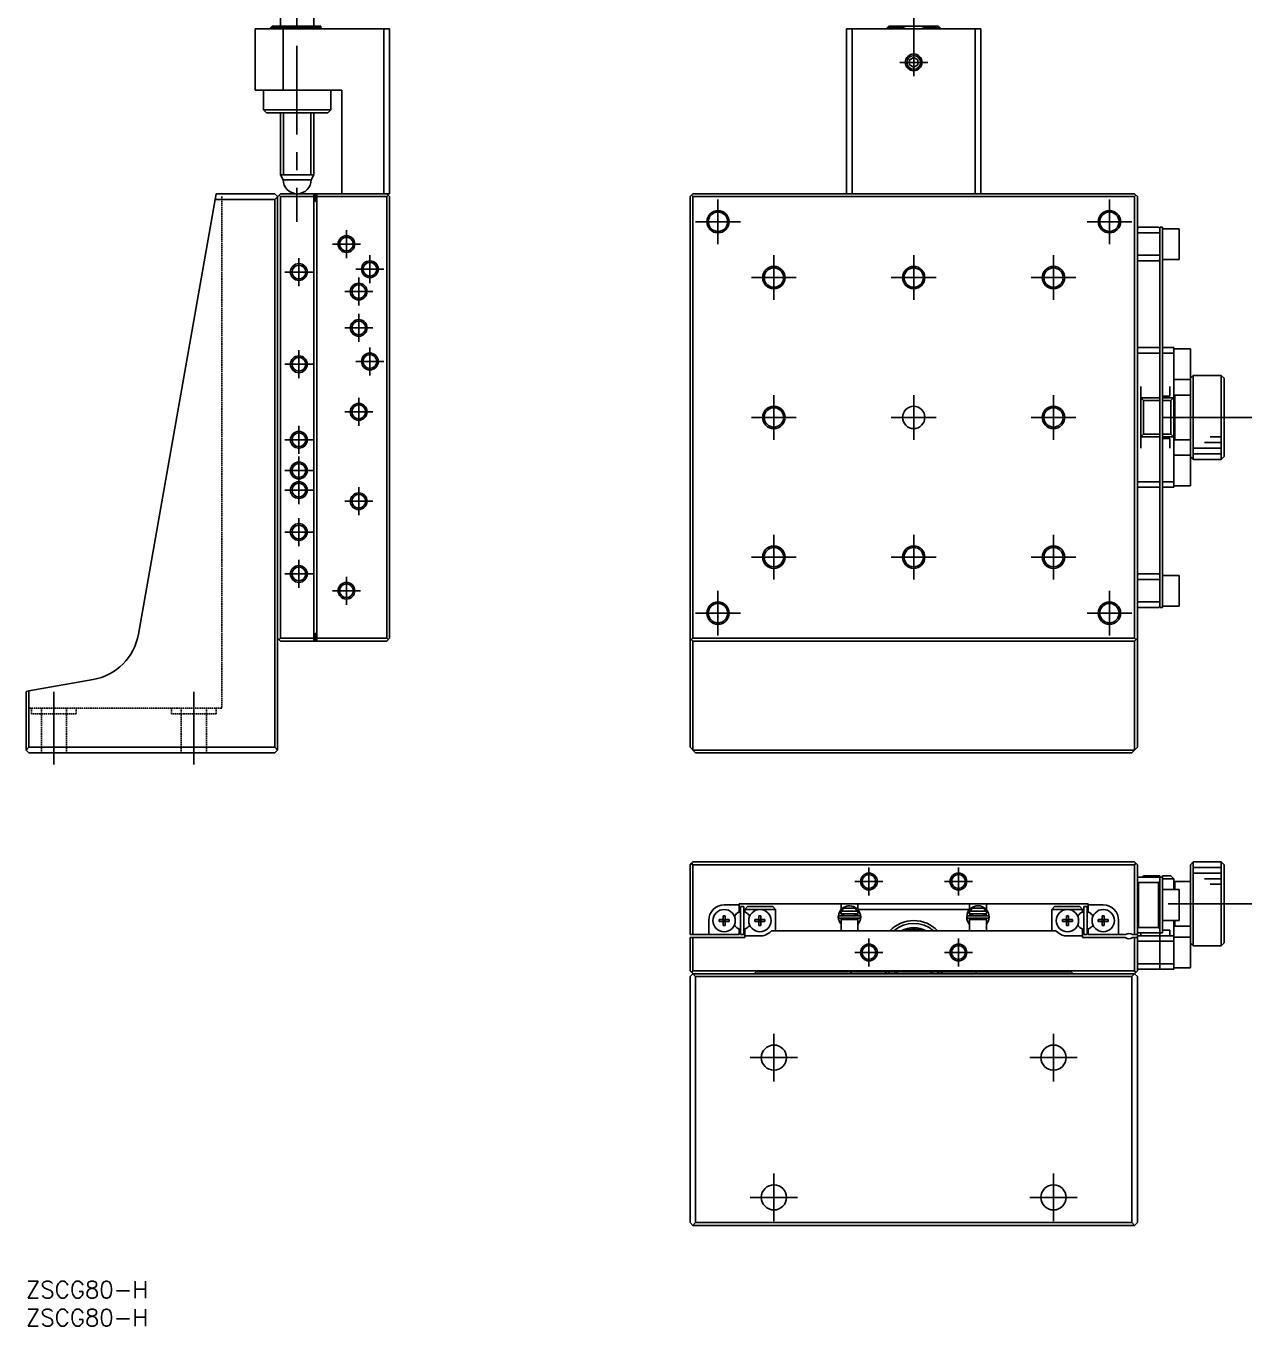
# Model space of a CAD drawing. Extents: x 0 to 480, y -8 to 376.
# Drawn here: x 0 to 219.2, y -8 to 224.5 of the extents above; entities that cross this region are included whole.
import ezdxf

# ---------------------------------------------------------------- set-up
doc = ezdxf.new("R2010")
doc.units = 0
doc.header["$LTSCALE"] = 0.5
doc.linetypes.add('CENTER', pattern=[50.8, 31.75, -6.35, 6.35, -6.35])
doc.linetypes.add('DASHED', pattern=[0.75, 0.5, -0.25])
for name, color, linetype in [('MSM_CENTER', 1, 'CENTER'), ('MSM_CONTINUOUS', 7, 'CONTINUOUS'), ('MSM_DASHED', 4, 'DASHED'), ('MSM_NARROW', 5, 'CONTINUOUS'), ('MSM_PART_NUMBER', 7, 'CONTINUOUS')]:
    doc.layers.add(name, color=color, linetype=linetype)
doc.styles.get("Standard").update_dxf_attribs({"font": 'txt.shx', "height": 1, "bigfont": 'bigfont.shx'})

# ---------------------------------------------------------------- blocks, each defined once
blk = doc.blocks.new('*U2')
at = {"layer": 'MSM_PART_NUMBER'}
blk.add_text('ZSCG80-H', height=3, dxfattribs=at).set_placement((0, -3))
blk = doc.blocks.new('*U3')
at = {"layer": 'MSM_PART_NUMBER'}
blk.add_text('ZSCG80-H', height=3, dxfattribs=at).set_placement((0, -8))

msp = doc.modelspace()

# ---------------------------------------------------------------- linework, layer by layer
at = {"layer": 'MSM_CENTER'}
for p, q in [((48.450189, 271.760491), (48.450189, 189.500156)), ((158.75, 215.5), (158.75, 265.882547)), ((156.25, 218), (161.25, 218)), ((123.75, 185.5), (123.75, 193.5)), ((193.75, 185.5), (193.75, 193.5)), ((119.75, 189.5), (127.75, 189.5)), ((189.75, 189.5), (197.75, 189.5)), ((57.3, 183), (57.3, 188)), ((54.8, 185.5), (59.8, 185.5)), ((48.8, 178), (48.8, 183)), ((61.5, 178.5), (61.5, 183.5)), ((133.75, 175.5), (133.75, 183.5)), ((158.75, 175.5), (158.75, 183.5)), ((183.75, 175.5), (183.75, 183.5)), ((46.3, 180.5), (51.3, 180.5)), ((59, 181), (64, 181)), ((59.5, 174.5), (59.5, 179.5)), ((129.75, 179.5), (137.75, 179.5)), ((154.75, 179.5), (162.75, 179.5)), ((179.75, 179.5), (187.75, 179.5)), ((57, 177), (62, 177)), ((59.5, 168), (59.5, 173)), ((57, 170.5), (62, 170.5)), ((48.8, 161.5), (48.8, 166.5)), ((61.5, 162), (61.5, 167)), ((46.3, 164), (51.3, 164)), ((59, 164.5), (64, 164.5)), ((133.75, 150.5), (133.75, 158.5)), ((158.75, 150.5), (158.75, 158.5)), ((183.75, 150.5), (183.75, 158.5)), ((59.5, 153), (59.5, 158)), ((57, 155.5), (62, 155.5)), ((129.75, 154.5), (137.75, 154.5)), ((154.75, 154.5), (162.75, 154.5)), ((179.75, 154.5), (187.75, 154.5)), ((219.25, 154.5), (203.25, 154.5)), ((48.8, 148), (48.8, 153)), ((46.3, 150.5), (51.3, 150.5)), ((48.8, 139), (48.8, 147.5)), ((46.3, 145), (51.3, 145)), ((59.5, 137), (59.5, 142)), ((46.3, 141.5), (51.3, 141.5)), ((57, 139.5), (62, 139.5)), ((48.8, 131.5), (48.8, 136.5)), ((46.3, 134), (51.3, 134)), ((133.75, 125.5), (133.75, 133.5)), ((158.75, 125.5), (158.75, 133.5)), ((183.75, 125.5), (183.75, 133.5)), ((48.8, 124), (48.8, 129)), ((129.75, 129.5), (137.75, 129.5)), ((154.75, 129.5), (162.75, 129.5)), ((179.75, 129.5), (187.75, 129.5)), ((46.3, 126.5), (51.3, 126.5)), ((57.3, 121), (57.3, 126)), ((54.8, 123.5), (59.8, 123.5)), ((123.75, 115.5), (123.75, 123.5)), ((193.75, 115.5), (193.75, 123.5)), ((119.75, 119.5), (127.75, 119.5)), ((189.75, 119.5), (197.75, 119.5)), ((5, 105.411837), (5, 92.411837)), ((30, 105.411837), (30, 92.411837)), ((150.75, 69), (150.75, 74)), ((166.75, 69), (166.75, 74)), ((148.25, 71.5), (153.25, 71.5)), ((164.25, 71.5), (169.25, 71.5)), ((219.25, 67.5), (204.25, 67.5)), ((150.75, 56.3), (150.75, 61.3)), ((166.75, 56.3), (166.75, 61.3)), ((148.25, 58.8), (153.25, 58.8)), ((164.25, 58.8), (169.25, 58.8)), ((133.75, 35.75), (133.75, 44.25)), ((183.75, 35.75), (183.75, 44.25)), ((129.5, 40), (138, 40)), ((179.5, 40), (188, 40)), ((133.75, 10.75), (133.75, 19.25)), ((183.75, 10.75), (183.75, 19.25)), ((129.5, 15), (138, 15)), ((179.5, 15), (188, 15))]:
    msp.add_line(p, q, dxfattribs=at)
at = {"layer": 'MSM_CONTINUOUS'}
for p, q in [((45.5, 224.5), (45.5, 240.5)), ((51.5, 240.5), (51.5, 224.5)), ((41, 224), (41, 213)), ((65, 224), (41, 224)), ((43.75, 224.2), (44.05, 224.5)), ((43.75, 224.2), (52.75, 224.2)), ((43.75, 224), (43.75, 224.2)), ((52.75, 224.5), (44.05, 224.5)), ((46, 213), (46, 224)), ((52.75, 224), (52.75, 224.5)), ((64, 224), (64, 194.5)), ((65, 194.5), (65, 224)), ((146.75, 194.5), (146.75, 224)), ((146.75, 224), (170.75, 224)), ((147.75, 224), (147.75, 194.5)), ((154.3, 224.5), (154, 224.2)), ((156.62868, 224.2), (154, 224.2)), ((154, 224.2), (154, 224)), ((154.3, 224.5), (163.2, 224.5)), ((157.430909, 224.5), (156.62868, 224.2)), ((156.62868, 224.2), (156.62868, 224)), ((160.87132, 224.2), (160.069091, 224.5)), ((163.5, 224.2), (160.87132, 224.2)), ((160.87132, 224), (160.87132, 224.2)), ((163.5, 224.2), (163.2, 224.5)), ((163.5, 224), (163.5, 224.2)), ((169.75, 194.5), (169.75, 224)), ((170.75, 224), (170.75, 194.5)), ((158, 218.433013), (158.75, 218.866025)), ((158.75, 218.866025), (159.5, 218.433013)), ((158, 217.566987), (158, 218.433013)), ((158.75, 217.133975), (158, 217.566987)), ((159.5, 217.566987), (158.75, 217.133975)), ((159.5, 218.433013), (159.5, 217.566987)), ((41, 213), (56.5, 213)), ((42.5, 209.5), (42.5, 213)), ((54.5, 213), (54.5, 209.5)), ((56.5, 194.5), (56.5, 213)), ((54.5, 209.5), (42.5, 209.5)), ((43, 209), (42.5, 209.5)), ((54.5, 209.5), (54, 209)), ((43, 209), (54, 209)), ((45.5, 197.866026), (45.5, 209)), ((51.5, 209), (51.5, 197.866026)), ((51.5, 197.866026), (45.5, 197.866026)), ((46, 197), (45.5, 197.866026)), ((51.5, 197.866026), (51, 197)), ((46, 197), (51, 197)), ((20.110244, 115.727281), (33.823673, 193.5)), ((33.823673, 193.5), (34, 194.5)), ((44.5, 193.5), (33.823673, 193.5)), ((34, 194.5), (44.5, 194.5)), ((45, 194), (44.5, 194.5)), ((44.5, 193.5), (45.5, 194.5)), ((44.5, 95.5), (44.5, 193.5)), ((45, 194), (45, 95)), ((45.25, 194.25), (45.5, 194)), ((45.5, 194.5), (65, 194.5)), ((45.5, 194), (45.5, 115)), ((51.5, 194), (45.5, 194)), ((51.5, 194.5), (51.5, 114.5)), ((51.8, 194.5), (51.8, 193.1)), ((52, 193.1), (51.8, 193.1)), ((52, 114.5), (52, 194.5)), ((64.5, 194), (52, 194)), ((64.5, 194.5), (65, 194)), ((64.75, 194.25), (64.5, 194)), ((64.5, 115), (64.5, 194)), ((65, 194), (65, 115)), ((119.25, 194.5), (118.75, 194)), ((118.75, 95.5), (118.75, 194)), ((119.25, 194), (119, 194.25)), ((119.25, 194.5), (198.25, 194.5)), ((119.25, 194), (119.25, 115)), ((198.25, 194), (119.25, 194)), ((198.75, 194), (198.25, 194.5)), ((198.25, 194), (198.5, 194.25)), ((198.25, 115), (198.25, 194)), ((198.75, 194), (198.75, 95.5)), ((198.75, 188.3), (198.95, 188.5)), ((198.95, 188.5), (202.55, 188.5)), ((202.75, 188.3), (202.55, 188.5)), ((202.75, 188.5), (203.25, 188.5)), ((202.75, 120.5), (202.75, 188.5)), ((203.25, 188.5), (203.25, 120.5)), ((202.75, 187.5), (198.75, 187.5)), ((206.25, 188.25), (203.25, 188.25)), ((206.25, 182.75), (206.25, 188.25)), ((198.75, 183.5), (202.75, 183.5)), ((198.95, 182.5), (198.75, 182.7)), ((202.55, 182.5), (198.95, 182.5)), ((202.55, 182.5), (202.75, 182.7)), ((203.25, 182.75), (206.25, 182.75)), ((198.75, 167), (202.75, 167)), ((202.75, 166), (198.75, 166)), ((203.25, 167), (205.25, 167)), ((205.25, 166), (203.25, 166)), ((205.25, 167), (205.25, 142)), ((208.25, 166.75), (205.25, 166.75)), ((208.25, 142.25), (208.25, 166.75)), ((205.25, 161.25), (208.25, 161.25)), ((208.75, 162), (208.25, 161.5)), ((208.75, 162), (208.75, 147)), ((213.75, 162), (208.75, 162)), ((213.75, 147), (213.75, 162)), ((214.25, 161.5), (213.75, 162)), ((214.25, 161.5), (214.25, 147.5)), ((199.35, 149), (199.35, 160)), ((204.55, 158.267949), (203.25, 158.267949)), ((204.55, 158.267949), (204.55, 160)), ((205.45, 158.5), (205.25, 158.3)), ((205.45, 158.5), (205.45, 150.5)), ((208.25, 158.5), (205.45, 158.5)), ((199.85, 157.5), (199.35, 158)), ((199.35, 158), (202.75, 158)), ((202.75, 157.5), (199.85, 157.5)), ((199.85, 157.5), (199.85, 151.5)), ((203.25, 158), (205.25, 158)), ((204.75, 157.5), (203.25, 157.5)), ((205.25, 158), (204.75, 157.5)), ((204.75, 151.5), (204.75, 157.5)), ((199.85, 151.5), (199.35, 151)), ((199.85, 151.5), (202.75, 151.5)), ((203.25, 151.5), (204.75, 151.5)), ((205.25, 151), (204.75, 151.5)), ((202.75, 151), (199.35, 151)), ((205.25, 151), (203.25, 151)), ((203.25, 150.732051), (204.55, 150.732051)), ((204.55, 149), (204.55, 150.732051)), ((205.25, 150.7), (205.45, 150.5)), ((205.45, 150.5), (208.25, 150.5)), ((208.25, 147.75), (205.25, 147.75)), ((208.25, 147.5), (208.75, 147)), ((208.75, 147), (213.75, 147)), ((213.75, 147), (214.25, 147.5)), ((198.75, 143), (202.75, 143)), ((202.75, 142), (198.75, 142)), ((203.25, 143), (205.25, 143)), ((205.25, 142), (203.25, 142)), ((205.25, 142.25), (208.25, 142.25)), ((198.95, 126.5), (198.75, 126.3)), ((198.95, 126.5), (202.55, 126.5)), ((202.75, 126.3), (202.55, 126.5)), ((206.25, 126.25), (203.25, 126.25)), ((206.25, 120.75), (206.25, 126.25)), ((202.75, 125.5), (198.75, 125.5)), ((198.75, 121.5), (202.75, 121.5)), ((198.95, 120.5), (198.75, 120.7)), ((202.55, 120.5), (198.95, 120.5)), ((202.55, 120.5), (202.75, 120.7)), ((203.25, 120.5), (202.75, 120.5)), ((203.25, 120.75), (206.25, 120.75)), ((45.5, 114.5), (45, 115)), ((45.5, 115), (45.25, 114.75)), ((45.5, 115), (51.5, 115)), ((64.5, 114.5), (45.5, 114.5)), ((52, 115.9), (51.8, 115.9)), ((51.8, 114.5), (51.8, 115.9)), ((52, 115), (64.5, 115)), ((64.5, 115), (64.75, 114.75)), ((65, 115), (64.5, 114.5)), ((118.75, 115), (119.25, 114.5)), ((119, 114.75), (119.25, 115)), ((119.25, 115), (198.25, 115)), ((198.25, 114.5), (119.25, 114.5)), ((119.25, 114.5), (119.25, 95)), ((198.5, 114.75), (198.25, 115)), ((198.25, 114.5), (198.75, 115)), ((198.25, 95), (198.25, 114.5)), ((0.5, 105.588163), (11.998649, 107.615685)), ((0, 105.5), (0.5, 105.588163)), ((0, 95), (0, 105.5)), ((0.5, 105.588163), (0.5, 95.5)), ((0.5, 95.5), (0, 95)), ((0.5, 95.5), (44.5, 95.5)), ((45, 95), (44.5, 95.5)), ((119.75, 94.5), (118.75, 95.5)), ((198.75, 95.5), (197.75, 94.5)), ((0, 95), (0.5, 94.5)), ((44.5, 94.5), (0.5, 94.5)), ((44.5, 94.5), (45, 95)), ((119.25, 95), (198.25, 95)), ((197.75, 94.5), (119.75, 94.5)), ((118.75, 74.5), (119, 74.75)), ((118.75, 62), (118.75, 74.5)), ((119, 74.75), (119.25, 75)), ((119, 74.75), (119.25, 74.5)), ((119.25, 75), (198.25, 75)), ((119.25, 74.5), (119.25, 62)), ((198.25, 74.5), (119.25, 74.5)), ((198.5, 74.75), (198.25, 75)), ((198.25, 74.5), (198.5, 74.75)), ((198.25, 62), (198.25, 74.5)), ((198.5, 74.75), (198.75, 74.5)), ((198.75, 74.5), (198.75, 62)), ((208.75, 75), (208.25, 74.5)), ((208.25, 56.05), (208.25, 74.5)), ((208.75, 75), (208.75, 60)), ((213.75, 75), (208.75, 75)), ((213.75, 60), (213.75, 75)), ((214.25, 74.5), (213.75, 75)), ((214.25, 74.5), (214.25, 60.5)), ((198.75, 72.3), (203.25, 72.3)), ((199.85, 72.5), (199.65, 72.3)), ((199.85, 72.5), (202.75, 72.5)), ((202.75, 55.8), (202.75, 72.5)), ((203.25, 72.5), (204.75, 72.5)), ((203.25, 72.5), (203.25, 62.3)), ((205.25, 72), (204.75, 72.5)), ((198.75, 71.5), (198.95, 71.3)), ((198.95, 71.3), (198.95, 63.3)), ((202.55, 71.3), (198.95, 71.3)), ((202.55, 71.3), (202.75, 71.5)), ((202.55, 63.3), (202.55, 71.3)), ((205.25, 72), (203.25, 72)), ((206.25, 70.05), (203.25, 70.05)), ((205.25, 72), (205.25, 70.05)), ((205.45, 71.5), (205.25, 71.3)), ((205.45, 71.5), (205.45, 70.05)), ((208.25, 71.5), (205.45, 71.5)), ((206.25, 64.55), (206.25, 70.05)), ((127.55, 67.5), (189.95, 67.5)), ((127.55, 66.044412), (127.55, 67.5)), ((145.75, 67.5), (145.75, 66.444331)), ((148.75, 66.488251), (148.75, 67.5)), ((168.75, 67.5), (168.75, 66.496318)), ((171.75, 66.454798), (171.75, 67.5)), ((189.95, 66.044412), (189.95, 67.5)), ((124.67, 65.386361), (125.03, 65.386361)), ((124.67, 64.68), (124.67, 65.386361)), ((127.55, 67.3), (124.85, 67.3)), ((125.03, 65.386361), (125.03, 64.68)), ((127.25625, 65.874815), (127.55, 66.044412)), ((127.75, 62), (127.75, 67)), ((128.35, 67), (127.75, 67)), ((128.35, 62), (128.35, 67)), ((128.350002, 66.15), (128.350002, 62.85)), ((128.55, 66.5), (129.05, 67)), ((134.05, 66.5), (128.55, 66.5)), ((128.55, 66.5), (128.55, 66.044412)), ((128.55, 66.044412), (128.84375, 65.874815)), ((129.05, 67), (133.55, 67)), ((131.07, 65.386361), (131.43, 65.386361)), ((131.07, 64.68), (131.07, 65.386361)), ((131.43, 65.386361), (131.43, 64.68)), ((133.55, 67), (134.05, 66.5)), ((134.05, 62.7), (134.05, 66.5)), ((145.404587, 65.865409), (145.270838, 65.174163)), ((145.369677, 65.676034), (145.36882, 65.640295)), ((145.36882, 65.640295), (145.369748, 65.604558)), ((145.372318, 65.711689), (145.369677, 65.676034)), ((145.369748, 65.604558), (145.37246, 65.56891)), ((145.376738, 65.747172), (145.372318, 65.711689)), ((145.37246, 65.56891), (145.376949, 65.53344)), ((145.382925, 65.782397), (145.376738, 65.747172)), ((145.376949, 65.53344), (145.383205, 65.498233)), ((145.390866, 65.817276), (145.382925, 65.782397)), ((145.383205, 65.498233), (145.391211, 65.463376)), ((145.400541, 65.851725), (145.390866, 65.817276)), ((145.391211, 65.463376), (145.400948, 65.428954)), ((145.411927, 65.885656), (145.400541, 65.851725)), ((145.400948, 65.428954), (145.412394, 65.395051)), ((145.420799, 65.906149), (145.404587, 65.865409)), ((145.424264, 65.917243), (145.411927, 65.885656)), ((145.412394, 65.395051), (145.425521, 65.36175)), ((145.424761, 65.918096), (145.424264, 65.917243)), ((145.430146, 65.920714), (145.424761, 65.918096)), ((145.425521, 65.36175), (145.426299, 65.359919)), ((145.429068, 65.926138), (145.685626, 65.84982)), ((145.44359, 65.959366), (145.429094, 65.926025)), ((145.434842, 65.921198), (145.430146, 65.920714)), ((145.440813, 65.921094), (145.434842, 65.921198)), ((145.448019, 65.920404), (145.440813, 65.921094)), ((145.456414, 65.919132), (145.448019, 65.920404)), ((145.465944, 65.917286), (145.456414, 65.919132)), ((145.476547, 65.914879), (145.465944, 65.917286)), ((145.488155, 65.911926), (145.476547, 65.914879)), ((145.500693, 65.908445), (145.488155, 65.911926)), ((149.044371, 65.370506), (145.494371, 65.370506)), ((145.514079, 65.90446), (145.500693, 65.908445)), ((145.528227, 65.899997), (145.514079, 65.90446)), ((145.543045, 65.895083), (145.528227, 65.899997)), ((145.558438, 65.889752), (145.543045, 65.895083)), ((145.574305, 65.884036), (145.558438, 65.889752)), ((145.590545, 65.877975), (145.574305, 65.884036)), ((145.607052, 65.871605), (145.590545, 65.877975)), ((145.62372, 65.86497), (145.607052, 65.871605)), ((145.64044, 65.858111), (145.62372, 65.86497)), ((145.657104, 65.851074), (145.64044, 65.858111)), ((145.673605, 65.843903), (145.657104, 65.851074)), ((145.689836, 65.836645), (145.673605, 65.843903)), ((145.685626, 65.84982), (145.750008, 65.818646)), ((145.705692, 65.829347), (145.689836, 65.836645)), ((145.721071, 65.822056), (145.705692, 65.829347)), ((145.735872, 65.81482), (145.721071, 65.822056)), ((145.75, 65.807684), (145.735872, 65.81482)), ((148.75, 66.2), (145.75, 66.2)), ((145.75, 66.2), (145.75, 65.7)), ((145.75, 65.7), (148.75, 65.7)), ((145.804317, 66.2), (146.333485, 66.7)), ((145.818851, 65.645132), (145.819413, 65.658754)), ((145.818989, 65.631503), (145.818851, 65.645132)), ((145.819826, 65.617903), (145.818989, 65.631503)), ((145.819413, 65.658754), (145.820673, 65.672332)), ((145.821358, 65.60437), (145.819826, 65.617903)), ((145.820673, 65.672332), (145.822628, 65.685829)), ((145.82358, 65.590938), (145.821358, 65.60437)), ((145.822628, 65.685829), (145.825273, 65.699208)), ((145.826483, 65.577644), (145.82358, 65.590938)), ((145.825273, 65.699208), (145.825453, 65.700004)), ((145.83006, 65.564523), (145.826483, 65.577644)), ((145.834297, 65.551608), (145.83006, 65.564523)), ((145.839183, 65.538932), (145.834297, 65.551608)), ((145.844701, 65.526528), (145.839183, 65.538932)), ((145.850835, 65.514425), (145.844701, 65.526528)), ((145.857568, 65.502655), (145.850835, 65.514425)), ((145.864879, 65.491244), (145.857568, 65.502655)), ((145.858855, 65.5), (146.25, 65.5)), ((145.872749, 65.48022), (145.864879, 65.491244)), ((145.881155, 65.469609), (145.872749, 65.48022)), ((145.890075, 65.459434), (145.881155, 65.469609)), ((145.899484, 65.44972), (145.890075, 65.459434)), ((145.909359, 65.440487), (145.899484, 65.44972)), ((145.919673, 65.431756), (145.909359, 65.440487)), ((145.9304, 65.423546), (145.919673, 65.431756)), ((145.941515, 65.415875), (145.9304, 65.423546)), ((145.952988, 65.408759), (145.941515, 65.415875)), ((145.964794, 65.402213), (145.952988, 65.408759)), ((145.976902, 65.396251), (145.964794, 65.402213)), ((145.989284, 65.390885), (145.976902, 65.396251)), ((146.001911, 65.386126), (145.989284, 65.390885)), ((146.014753, 65.381986), (146.001911, 65.386126)), ((146.027781, 65.378471), (146.014753, 65.381986)), ((146.040963, 65.37559), (146.027781, 65.378471)), ((146.054271, 65.373349), (146.040963, 65.37559)), ((146.067672, 65.371752), (146.054271, 65.373349)), ((146.081137, 65.370804), (146.067672, 65.371752)), ((146.093923, 65.370506), (146.081137, 65.370804)), ((146.25, 65.7), (146.25, 65.370506)), ((146.333485, 66.7), (148.166515, 66.7)), ((148.166515, 66.7), (148.695683, 66.2)), ((148.25, 65.370506), (148.25, 65.7)), ((148.25, 65.5), (148.679668, 65.5)), ((148.448374, 65.37053), (148.444819, 65.370506)), ((148.461866, 65.371034), (148.448374, 65.37053)), ((148.47532, 65.372188), (148.461866, 65.371034)), ((148.488706, 65.373991), (148.47532, 65.372188)), ((148.501993, 65.376439), (148.488706, 65.373991)), ((148.51515, 65.379527), (148.501993, 65.376439)), ((148.528145, 65.383251), (148.51515, 65.379527)), ((148.540949, 65.387602), (148.528145, 65.383251)), ((148.553531, 65.392571), (148.540949, 65.387602)), ((148.565862, 65.39815), (148.553531, 65.392571)), ((148.57791, 65.404326), (148.565862, 65.39815)), ((148.589646, 65.411087), (148.57791, 65.404326)), ((148.601043, 65.418419), (148.589646, 65.411087)), ((148.61207, 65.426305), (148.601043, 65.418419)), ((148.6227, 65.434731), (148.61207, 65.426305)), ((148.632905, 65.443676), (148.6227, 65.434731)), ((148.642659, 65.453121), (148.632905, 65.443676)), ((148.651935, 65.463045), (148.642659, 65.453121)), ((148.660709, 65.473425), (148.651935, 65.463045)), ((148.668957, 65.484236), (148.660709, 65.473425)), ((148.676654, 65.495454), (148.668957, 65.484236)), ((148.68378, 65.50705), (148.676654, 65.495454)), ((148.690314, 65.518997), (148.68378, 65.50705)), ((148.696237, 65.531264), (148.690314, 65.518997)), ((148.701531, 65.54382), (148.696237, 65.531264)), ((148.70618, 65.556634), (148.701531, 65.54382)), ((148.710171, 65.569671), (148.70618, 65.556634)), ((148.713491, 65.582897), (148.710171, 65.569671)), ((148.713286, 65.700016), (148.715139, 65.69119)), ((148.71613, 65.596277), (148.713491, 65.582897)), ((148.715139, 65.69119), (148.717368, 65.677754)), ((148.71808, 65.609775), (148.71613, 65.596277)), ((148.717368, 65.677754), (148.718907, 65.664216)), ((148.717546, 65.700031), (148.803989, 65.370523)), ((148.719335, 65.623354), (148.71808, 65.609775)), ((148.718907, 65.664216), (148.719749, 65.650612)), ((148.719892, 65.636979), (148.719335, 65.623354)), ((148.719749, 65.650612), (148.719892, 65.636979)), ((148.75, 66.5), (168.75, 66.5)), ((148.75, 65.7), (148.75, 66.2)), ((149.113551, 65.916771), (149.100598, 65.947029)), ((149.135113, 65.8615), (149.114478, 65.917243)), ((168.366904, 65.874638), (168.233155, 65.183391)), ((168.331993, 65.685263), (168.331136, 65.649523)), ((168.331136, 65.649523), (168.332065, 65.613786)), ((168.334635, 65.720918), (168.331993, 65.685263)), ((168.332065, 65.613786), (168.334777, 65.578139)), ((168.339054, 65.756401), (168.334635, 65.720918)), ((168.334777, 65.578139), (168.339266, 65.542669)), ((168.345242, 65.791625), (168.339054, 65.756401)), ((168.339266, 65.542669), (168.345521, 65.507462)), ((168.353182, 65.826504), (168.345242, 65.791625)), ((168.345521, 65.507462), (168.353527, 65.472605)), ((168.362857, 65.860953), (168.353182, 65.826504)), ((168.353527, 65.472605), (168.363265, 65.438183)), ((168.374243, 65.894885), (168.362857, 65.860953)), ((168.363265, 65.438183), (168.37471, 65.404279)), ((168.383115, 65.915377), (168.366904, 65.874638)), ((168.38658, 65.926472), (168.374243, 65.894885)), ((168.37471, 65.404279), (168.387837, 65.370978)), ((168.387077, 65.927325), (168.38658, 65.926472)), ((168.392665, 65.929981), (168.387077, 65.927325)), ((168.387837, 65.370978), (168.388615, 65.369147)), ((168.405907, 65.968594), (168.38875, 65.928946)), ((168.391385, 65.935367), (168.647942, 65.859048)), ((168.397228, 65.930428), (168.392665, 65.929981)), ((168.402972, 65.930332), (168.397228, 65.930428)), ((168.409864, 65.929691), (168.402972, 65.930332)), ((168.417862, 65.92851), (168.409864, 65.929691)), ((168.426918, 65.926795), (168.417862, 65.92851)), ((168.436978, 65.924558), (168.426918, 65.926795)), ((168.447982, 65.921812), (168.436978, 65.924558)), ((168.459863, 65.918572), (168.447982, 65.921812)), ((172.006687, 65.379734), (168.456687, 65.379734)), ((168.47255, 65.914859), (168.459863, 65.918572)), ((168.485967, 65.910695), (168.47255, 65.914859)), ((168.500034, 65.906104), (168.485967, 65.910695)), ((168.514665, 65.901115), (168.500034, 65.906104)), ((168.529774, 65.895757), (168.514665, 65.901115)), ((168.54527, 65.890063), (168.529774, 65.895757)), ((168.561059, 65.884066), (168.54527, 65.890063)), ((168.577046, 65.877803), (168.561059, 65.884066)), ((168.593136, 65.871311), (168.577046, 65.877803)), ((168.609233, 65.864629), (168.593136, 65.871311)), ((168.625239, 65.857797), (168.609233, 65.864629)), ((168.641059, 65.850857), (168.625239, 65.857797)), ((168.656597, 65.843849), (168.641059, 65.850857)), ((168.647942, 65.859048), (168.750025, 65.806907)), ((168.67176, 65.836817), (168.656597, 65.843849)), ((168.686458, 65.829802), (168.67176, 65.836817)), ((168.700602, 65.822846), (168.686458, 65.829802)), ((168.714107, 65.815991), (168.700602, 65.822846)), ((168.726892, 65.809278), (168.714107, 65.815991)), ((168.73888, 65.802748), (168.726892, 65.809278)), ((168.75, 65.79644), (168.73888, 65.802748)), ((171.75, 66.2), (168.75, 66.2)), ((168.75, 66.2), (168.75, 65.7)), ((168.75, 65.7), (171.75, 65.7)), ((168.781168, 65.654361), (168.781729, 65.667983)), ((168.781306, 65.640732), (168.781168, 65.654361)), ((168.782143, 65.627132), (168.781306, 65.640732)), ((168.781729, 65.667983), (168.782989, 65.68156)), ((168.783674, 65.613598), (168.782143, 65.627132)), ((168.782989, 65.68156), (168.784945, 65.695057)), ((168.785896, 65.600167), (168.783674, 65.613598)), ((168.784945, 65.695057), (168.785842, 65.700015)), ((168.7888, 65.586873), (168.785896, 65.600167)), ((168.792376, 65.573751), (168.7888, 65.586873)), ((168.796614, 65.560836), (168.792376, 65.573751)), ((168.801499, 65.548161), (168.796614, 65.560836)), ((168.807017, 65.535756), (168.801499, 65.548161)), ((168.804317, 66.2), (169.333485, 66.7)), ((168.813152, 65.523654), (168.807017, 65.535756)), ((168.819884, 65.511883), (168.813152, 65.523654)), ((168.827196, 65.500473), (168.819884, 65.511883)), ((168.835066, 65.489449), (168.827196, 65.500473)), ((168.827276, 65.5), (169.25, 65.5)), ((168.843472, 65.478837), (168.835066, 65.489449)), ((168.852391, 65.468663), (168.843472, 65.478837)), ((168.8618, 65.458949), (168.852391, 65.468663)), ((168.871675, 65.449716), (168.8618, 65.458949)), ((168.881989, 65.440985), (168.871675, 65.449716)), ((168.892717, 65.432775), (168.881989, 65.440985)), ((168.903831, 65.425104), (168.892717, 65.432775)), ((168.915305, 65.417987), (168.903831, 65.425104)), ((168.92711, 65.411441), (168.915305, 65.417987)), ((168.939218, 65.405479), (168.92711, 65.411441)), ((168.9516, 65.400113), (168.939218, 65.405479)), ((168.964227, 65.395355), (168.9516, 65.400113)), ((168.977069, 65.391214), (168.964227, 65.395355)), ((168.990097, 65.3877), (168.977069, 65.391214)), ((169.00328, 65.384819), (168.990097, 65.3877)), ((169.016587, 65.382577), (169.00328, 65.384819)), ((169.029989, 65.380981), (169.016587, 65.382577)), ((169.043453, 65.380033), (169.029989, 65.380981)), ((169.056239, 65.379734), (169.043453, 65.380033)), ((169.25, 65.7), (169.25, 65.379734)), ((169.333485, 66.7), (171.166515, 66.7)), ((171.166515, 66.7), (171.695683, 66.2)), ((171.25, 65.379734), (171.25, 65.7)), ((171.25, 65.5), (171.636232, 65.5)), ((171.410691, 65.379758), (171.407136, 65.379734)), ((171.424182, 65.380262), (171.410691, 65.379758)), ((171.437637, 65.381416), (171.424182, 65.380262)), ((171.451023, 65.383219), (171.437637, 65.381416)), ((171.464309, 65.385667), (171.451023, 65.383219)), ((171.477466, 65.388756), (171.464309, 65.385667)), ((171.490462, 65.392479), (171.477466, 65.388756)), ((171.503266, 65.39683), (171.490462, 65.392479)), ((171.515848, 65.4018), (171.503266, 65.39683)), ((171.528178, 65.407378), (171.515848, 65.4018)), ((171.540226, 65.413554), (171.528178, 65.407378)), ((171.551963, 65.420315), (171.540226, 65.413554)), ((171.563359, 65.427647), (171.551963, 65.420315)), ((171.574386, 65.435534), (171.563359, 65.427647)), ((171.585016, 65.443959), (171.574386, 65.435534)), ((171.595222, 65.452904), (171.585016, 65.443959)), ((171.604975, 65.46235), (171.595222, 65.452904)), ((171.614252, 65.472274), (171.604975, 65.46235)), ((171.623026, 65.482653), (171.614252, 65.472274)), ((171.631273, 65.493465), (171.623026, 65.482653)), ((171.638971, 65.504682), (171.631273, 65.493465)), ((171.646097, 65.516279), (171.638971, 65.504682)), ((171.652631, 65.528226), (171.646097, 65.516279)), ((171.658553, 65.540493), (171.652631, 65.528226)), ((171.663847, 65.553049), (171.658553, 65.540493)), ((171.668497, 65.565862), (171.663847, 65.553049)), ((171.672487, 65.578899), (171.668497, 65.565862)), ((171.675807, 65.592125), (171.672487, 65.578899)), ((171.678446, 65.605505), (171.675807, 65.592125)), ((171.677536, 65.700002), (171.679685, 65.686982)), ((171.680396, 65.619003), (171.678446, 65.605505)), ((171.679685, 65.686982), (171.681223, 65.673444)), ((171.681652, 65.632583), (171.680396, 65.619003)), ((171.681223, 65.673444), (171.682065, 65.65984)), ((171.682208, 65.646208), (171.681652, 65.632583)), ((171.682065, 65.65984), (171.682208, 65.646208)), ((171.683344, 65.700086), (171.766306, 65.379752)), ((171.75, 65.7), (171.75, 66.2)), ((172.075868, 65.926), (172.062915, 65.956258)), ((172.09743, 65.870729), (172.076795, 65.926472)), ((183.45, 66.5), (183.95, 67)), ((188.95, 66.5), (183.45, 66.5)), ((183.45, 62.7), (183.45, 66.5)), ((183.95, 67), (188.45, 67)), ((186.07, 65.386361), (186.43, 65.386361)), ((186.07, 64.68), (186.07, 65.386361)), ((186.43, 65.386361), (186.43, 64.68)), ((188.45, 67), (188.95, 66.5)), ((188.95, 66.044412), (188.65625, 65.874815)), ((188.95, 66.5), (188.95, 66.044412)), ((189.149998, 66.15), (189.149998, 62.85)), ((189.15, 67), (189.75, 67)), ((189.15, 62), (189.15, 67)), ((189.75, 62), (189.75, 67)), ((189.95, 67.3), (192.65, 67.3)), ((190.24375, 65.874815), (189.95, 66.044412)), ((192.47, 65.386361), (192.83, 65.386361)), ((192.47, 64.68), (192.47, 65.386361)), ((192.83, 65.386361), (192.83, 64.68)), ((122.1, 64.55), (122.1, 62)), ((123.963639, 64.32), (123.963639, 64.68)), ((123.963639, 64.68), (124.67, 64.68)), ((124.67, 64.32), (123.963639, 64.32)), ((124.680372, 64.669628), (124.67, 64.68)), ((124.680372, 64.330372), (124.67, 64.32)), ((124.67, 63.613639), (124.67, 64.32)), ((125.03, 63.613639), (124.67, 63.613639)), ((124.680372, 64.330372), (124.680372, 64.669628)), ((124.680372, 64.669628), (125.019628, 64.669628)), ((125.019628, 64.330372), (124.680372, 64.330372)), ((125.019628, 64.669628), (125.03, 64.68)), ((125.019628, 64.669628), (125.019628, 64.330372)), ((125.019628, 64.330372), (125.03, 64.32)), ((125.736361, 64.68), (125.03, 64.68)), ((125.03, 64.32), (125.03, 63.613639)), ((125.736361, 64.32), (125.03, 64.32)), ((125.736361, 64.68), (125.736361, 64.32)), ((127.55, 62.955588), (127.25625, 63.125185)), ((127.55, 62), (127.55, 62.955588)), ((128.84375, 63.125185), (128.55, 62.955588)), ((128.55, 62.955588), (128.55, 61.5)), ((130.363639, 64.32), (130.363639, 64.68)), ((130.363639, 64.68), (131.07, 64.68)), ((131.07, 64.32), (130.363639, 64.32)), ((131.080372, 64.669628), (131.07, 64.68)), ((131.080372, 64.330372), (131.07, 64.32)), ((131.07, 63.613639), (131.07, 64.32)), ((131.43, 63.613639), (131.07, 63.613639)), ((131.080372, 64.330372), (131.080372, 64.669628)), ((131.080372, 64.669628), (131.419628, 64.669628)), ((131.419628, 64.330372), (131.080372, 64.330372)), ((131.419628, 64.669628), (131.43, 64.68)), ((131.419628, 64.669628), (131.419628, 64.330372)), ((131.419628, 64.330372), (131.43, 64.32)), ((131.43, 64.68), (132.136361, 64.68)), ((131.43, 64.32), (131.43, 63.613639)), ((132.136361, 64.32), (131.43, 64.32)), ((132.136361, 64.68), (132.136361, 64.32)), ((145.494371, 64.920506), (149.044371, 64.920506)), ((145.783984, 64.699949), (145.734766, 64.920454)), ((148.75, 64.7), (145.75, 64.7)), ((145.75, 64.7), (145.75, 62.7)), ((146.25, 64.920506), (146.25, 64.7)), ((148.25, 64.7), (148.25, 64.920506)), ((148.75, 62.7), (148.75, 64.7)), ((148.754844, 64.699831), (148.750234, 64.684677)), ((148.803663, 64.920452), (148.754844, 64.699831)), ((168.456687, 64.929734), (172.006687, 64.929734)), ((168.749169, 64.699754), (168.697082, 64.929682)), ((171.75, 64.7), (168.75, 64.7)), ((168.75, 64.7), (168.75, 62.7)), ((169.25, 64.929734), (169.25, 64.7)), ((171.25, 64.7), (171.25, 64.929734)), ((171.765979, 64.92968), (171.714396, 64.699908)), ((171.75, 62.7), (171.75, 64.7)), ((185.363639, 64.68), (186.07, 64.68)), ((185.363639, 64.32), (185.363639, 64.68)), ((186.07, 64.32), (185.363639, 64.32)), ((186.080372, 64.669628), (186.07, 64.68)), ((186.080372, 64.330372), (186.07, 64.32)), ((186.07, 63.613639), (186.07, 64.32)), ((186.43, 63.613639), (186.07, 63.613639)), ((186.080372, 64.330372), (186.080372, 64.669628)), ((186.080372, 64.669628), (186.419628, 64.669628)), ((186.419628, 64.330372), (186.080372, 64.330372)), ((186.419628, 64.669628), (186.43, 64.68)), ((186.419628, 64.669628), (186.419628, 64.330372)), ((186.419628, 64.330372), (186.43, 64.32)), ((186.43, 64.68), (187.136361, 64.68)), ((186.43, 64.32), (186.43, 63.613639)), ((187.136361, 64.32), (186.43, 64.32)), ((187.136361, 64.68), (187.136361, 64.32)), ((188.65625, 63.125185), (188.95, 62.955588)), ((188.95, 61.5), (188.95, 62.955588)), ((189.95, 62.955588), (190.24375, 63.125185)), ((189.95, 62), (189.95, 62.955588)), ((191.763639, 64.32), (191.763639, 64.68)), ((191.763639, 64.68), (192.47, 64.68)), ((192.47, 64.32), (191.763639, 64.32)), ((192.480372, 64.669628), (192.47, 64.68)), ((192.480372, 64.330372), (192.47, 64.32)), ((192.47, 63.613639), (192.47, 64.32)), ((192.83, 63.613639), (192.47, 63.613639)), ((192.480372, 64.330372), (192.480372, 64.669628)), ((192.480372, 64.669628), (192.819628, 64.669628)), ((192.819628, 64.330372), (192.480372, 64.330372)), ((192.819628, 64.669628), (192.83, 64.68)), ((192.819628, 64.669628), (192.819628, 64.330372)), ((192.819628, 64.330372), (192.83, 64.32)), ((193.536361, 64.68), (192.83, 64.68)), ((192.83, 64.32), (192.83, 63.613639)), ((193.536361, 64.32), (192.83, 64.32)), ((193.536361, 64.68), (193.536361, 64.32)), ((195.4, 64.55), (195.4, 62)), ((198.95, 63.3), (198.75, 63.1)), ((198.95, 63.3), (202.55, 63.3)), ((202.75, 63.1), (202.55, 63.3)), ((203.25, 64.55), (206.25, 64.55)), ((203.25, 62.8), (204.55, 62.8)), ((204.55, 61.8), (204.55, 62.8)), ((205.25, 64.55), (205.25, 55.8)), ((205.25, 63.7), (205.45, 63.5)), ((205.45, 64.55), (205.45, 63.500233)), ((205.45, 63.5), (208.25, 63.5)), ((127.55, 62), (118.75, 62)), ((118.75, 55.5), (118.75, 61.5)), ((118.75, 61.5), (128.55, 61.5)), ((119.25, 61.5), (119.25, 55.5)), ((127.75, 62), (128.35, 62)), ((128.55, 61.8), (131.772015, 61.8)), ((184.170938, 62.7), (133.329062, 62.7)), ((188.95, 61.8), (185.727985, 61.8)), ((196.588562, 61.5), (188.95, 61.5)), ((189.75, 62), (189.15, 62)), ((196.65, 62), (189.95, 62)), ((197.85, 62), (198.75, 62)), ((198.75, 61.5), (197.911438, 61.5)), ((198.25, 55.5), (198.25, 61.5)), ((203.25, 62.3), (198.75, 62.3)), ((198.75, 61.8), (205.25, 61.8)), ((198.75, 61.8), (198.75, 55.5)), ((205.25, 60.8), (198.75, 60.8)), ((199.35, 61.8), (199.35, 62.3)), ((208.25, 61.55), (205.25, 61.55)), ((208.25, 60.5), (208.75, 60)), ((213.75, 60), (214.25, 60.5)), ((208.75, 60), (213.75, 60)), ((198.75, 56.8), (205.25, 56.8)), ((205.25, 56.05), (208.25, 56.05)), ((118.75, 55.5), (119.75, 54.5)), ((119.25, 55), (118.75, 54.5)), ((118.75, 10.5), (118.75, 54.5)), ((119.25, 55.5), (119, 55.25)), ((119.25, 55.5), (198.25, 55.5)), ((119.25, 55), (198.25, 55)), ((197.75, 54.5), (119.75, 54.5)), ((119.75, 54.5), (119.75, 10.5)), ((130.25, 55), (130.6, 55.35)), ((130.6, 55.35), (186.9, 55.35)), ((147.4, 55.35), (147.75, 55)), ((169.75, 55), (170.1, 55.35)), ((186.9, 55.35), (187.25, 55)), ((198.75, 55.5), (197.75, 54.5)), ((197.75, 10.5), (197.75, 54.5)), ((198.5, 55.25), (198.25, 55.5)), ((198.75, 54.5), (198.25, 55)), ((205.25, 55.8), (198.75, 55.8)), ((198.75, 54.5), (198.75, 10.5)), ((118.75, 10.5), (119.25, 10)), ((119.25, 10), (119.75, 10.5)), ((198.25, 10), (119.25, 10)), ((119.75, 10.5), (197.75, 10.5)), ((197.75, 10.5), (198.25, 10)), ((198.25, 10), (198.75, 10.5))]:
    msp.add_line(p, q, dxfattribs=at)
for centre, radius in [((158.75, 218), 1.5), ((123.75, 189.5), 1.7295), ((193.75, 189.5), 1.7295), ((57.3, 185.5), 1.2295), ((48.8, 180.5), 1.2295), ((61.5, 181), 1.2295), ((133.75, 179.5), 1.7295), ((158.75, 179.5), 1.7295), ((183.75, 179.5), 1.7295), ((59.5, 177), 1.2295), ((59.5, 170.5), 1.2295), ((48.8, 164), 1.2295), ((61.5, 164.5), 1.2295), ((59.5, 155.5), 1.2295), ((133.75, 154.5), 1.7295), ((158.75, 154.5), 2), ((183.75, 154.5), 1.7295), ((48.8, 150.5), 1.2295), ((48.8, 145), 1.2295), ((48.8, 141.5), 1.2295), ((59.5, 139.5), 1.2295), ((48.8, 134), 1.2295), ((133.75, 129.5), 1.7295), ((158.75, 129.5), 1.7295), ((183.75, 129.5), 1.7295), ((48.8, 126.5), 1.2295), ((57.3, 123.5), 1.2295), ((123.75, 119.5), 1.7295), ((193.75, 119.5), 1.7295), ((150.75, 71.5), 1.2295), ((166.75, 71.5), 1.2295), ((124.85, 64.5), 2), ((131.25, 64.5), 2), ((186.25, 64.5), 2), ((192.65, 64.5), 2), ((150.75, 58.8), 1.2295), ((166.75, 58.8), 1.2295), ((133.75, 40), 2.25), ((183.75, 40), 2.25), ((133.75, 15), 2.25), ((183.75, 15), 2.25)]:
    msp.add_circle(centre, radius, dxfattribs=at)
for centre, radius, start, end in [((48.5, 197), 2.5, 180, 359.9999824), ((10.262167, 117.463763), 10, 280, 350), ((124.85, 64.55), 2.75, 90, 180), ((128.16481, 64.385), 1.75, 134.995594, 148.113496), ((128.050001, 64.5), 1.5875, 135.000025, 149.566818), ((128.05, 64.5), 1.5875, 120, 135), ((128.050001, 64.5), 1.5875, 100.893089, 120), ((128.05, 64.5), 1.5875, 45, 60), ((127.93519, 64.385), 1.75, 31.886504, 45.004406), ((128.050001, 64.5), 1.5875, 30.433263, 45.000025), ((145.494371, 65.145506), 0.225, 90, 270), ((147.274162, 65.147207), 2.003618, 180.78297, 220.460387), ((147.26921, 65.145146), 1.998953, 0.830461, 157.286566), ((147.273955, 65.143887), 1.994111, 317.758977, 359.233591), ((149.044371, 65.145506), 0.225, 270, 90), ((168.456687, 65.154734), 0.225, 90, 270), ((170.235529, 65.156247), 2.002667, 180.777946, 222.110892), ((170.231527, 65.154375), 1.998953, 0.830461, 157.286566), ((170.236351, 65.153225), 1.994033, 319.400601, 359.230412), ((172.006687, 65.154734), 0.225, 270, 90), ((189.56481, 64.385), 1.75, 134.995594, 148.113496), ((189.449999, 64.5), 1.5875, 134.999975, 149.566737), ((189.45, 64.5), 1.5875, 120, 135), ((189.449999, 64.5), 1.5875, 100.893006, 120), ((189.449999, 64.5), 1.5875, 60, 79.106911), ((189.45, 64.5), 1.5875, 45, 60), ((189.33519, 64.385), 1.75, 31.886504, 45.004406), ((189.449999, 64.5), 1.5875, 30.433182, 44.999975), ((192.65, 64.55), 2.75, 0, 90), ((128.16481, 64.615), 1.75, 211.886504, 225.004406), ((128.050001, 64.5), 1.5875, 210.433182, 224.999975), ((128.05, 64.5), 1.5875, 225, 240), ((128.050001, 64.5), 1.5875, 239.999969, 259.107024), ((128.050001, 64.5), 1.5875, 280.89309, 300), ((128.05, 64.5), 1.5875, 300, 315), ((127.93519, 64.615), 1.75, 314.995594, 328.113496), ((128.050001, 64.5), 1.5875, 314.999975, 329.566737), ((158.75, 58.5), 6, 44.427004, 135.572996), ((158.75, 58.5), 5.5, 49.785829, 130.214171), ((158.75, 58.5), 4.75, 62.154524, 117.84550094), ((158.75, 58.5), 4.5, 68.96053, 111.03947), ((189.56481, 64.615), 1.75, 211.886504, 225.004406), ((189.449999, 64.5), 1.5875, 210.433263, 225.000025), ((189.45, 64.5), 1.5875, 225, 240), ((189.449999, 64.5), 1.5875, 240.000031, 259.106827), ((189.449999, 64.5), 1.5875, 280.89299, 300), ((189.45, 64.5), 1.5875, 300, 315), ((189.449999, 64.5), 1.5875, 315.000025, 329.566818), ((189.33519, 64.615), 1.75, 314.995594, 328.113496), ((131.25, 64.5), 2.75, 280.942499, 319.114807), ((186.25, 64.5), 2.75, 220.885193, 259.057501), ((197.25, 62.25), 1, 228.590378, 311.409622), ((197.25, 61.2), 1, 53.130102, 126.869898), ((158.75, 58.5), 6, 211.668243, 215.685335), ((158.75, 58.5), 5.5, 214.940627, 219.521196), ((158.75, 58.5), 4.75, 221.541159, 227.463102), ((158.75, 58.5), 4.5, 224.427004, 231.057559), ((158.75, 58.5), 3.175, 262.805159, 277.194841), ((158.75, 58.5), 4.5, 308.942441, 315.572996), ((158.75, 58.5), 4.75, 312.536898, 318.458841), ((158.75, 58.5), 5.5, 320.478804, 325.059373), ((158.75, 58.5), 6, 324.314665, 328.331757)]:
    msp.add_arc(centre, radius, start, end, dxfattribs=at)
at = {"layer": 'MSM_DASHED'}
for p, q in [((35, 194), (35, 102.5)), ((35, 102.5), (0.5, 102.5)), ((1, 102.5), (1, 101.5)), ((2.75, 102.5), (2.75, 94.5)), ((7.25, 102.5), (7.25, 94.5)), ((9, 102.5), (9, 101.5)), ((26, 102.5), (26, 101.5)), ((27.75, 102.5), (27.75, 94.5)), ((32.25, 102.5), (32.25, 94.5)), ((34, 102.5), (34, 101.5)), ((9, 101.5), (1, 101.5)), ((34, 101.5), (26, 101.5))]:
    msp.add_line(p, q, dxfattribs=at)
at = {"layer": 'MSM_NARROW'}
for p, q in [((46.041561, 209), (46.041561, 197.866007)), ((50.958561, 209), (50.958561, 197.866007)), ((208.75, 149), (213.75, 149)), ((210.75, 150), (213.75, 150)), ((211.75, 151), (213.75, 151)), ((208.75, 148), (213.75, 148)), ((213.75, 74), (208.75, 74)), ((213.75, 73), (208.75, 73)), ((213.75, 72), (210.75, 72)), ((213.75, 71), (211.75, 71))]:
    msp.add_line(p, q, dxfattribs=at)
for centre, radius in [((158.75, 218), 1.2295), ((123.75, 189.5), 2), ((193.75, 189.5), 2), ((57.3, 185.5), 1.5), ((48.8, 180.5), 1.5), ((61.5, 181), 1.5), ((133.75, 179.5), 2), ((158.75, 179.5), 2), ((183.75, 179.5), 2), ((59.5, 177), 1.5), ((59.5, 170.5), 1.5), ((48.8, 164), 1.5), ((61.5, 164.5), 1.5), ((59.5, 155.5), 1.5), ((133.75, 154.5), 2), ((183.75, 154.5), 2), ((48.8, 150.5), 1.5), ((48.8, 145), 1.5), ((48.8, 141.5), 1.5), ((59.5, 139.5), 1.5), ((48.8, 134), 1.5), ((133.75, 129.5), 2), ((158.75, 129.5), 2), ((183.75, 129.5), 2), ((48.8, 126.5), 1.5), ((57.3, 123.5), 1.5), ((123.75, 119.5), 2), ((193.75, 119.5), 2), ((150.75, 71.5), 1.5), ((166.75, 71.5), 1.5), ((150.75, 58.8), 1.5), ((166.75, 58.8), 1.5)]:
    msp.add_circle(centre, radius, dxfattribs=at)

# ---------------------------------------------------------------- block references
at = {"layer": 'MSM_CONTINUOUS'}
for name in ['*U2', '*U3']:
    msp.add_blockref(name, (0, 0), dxfattribs=at)

doc.saveas('drawing.dxf')
